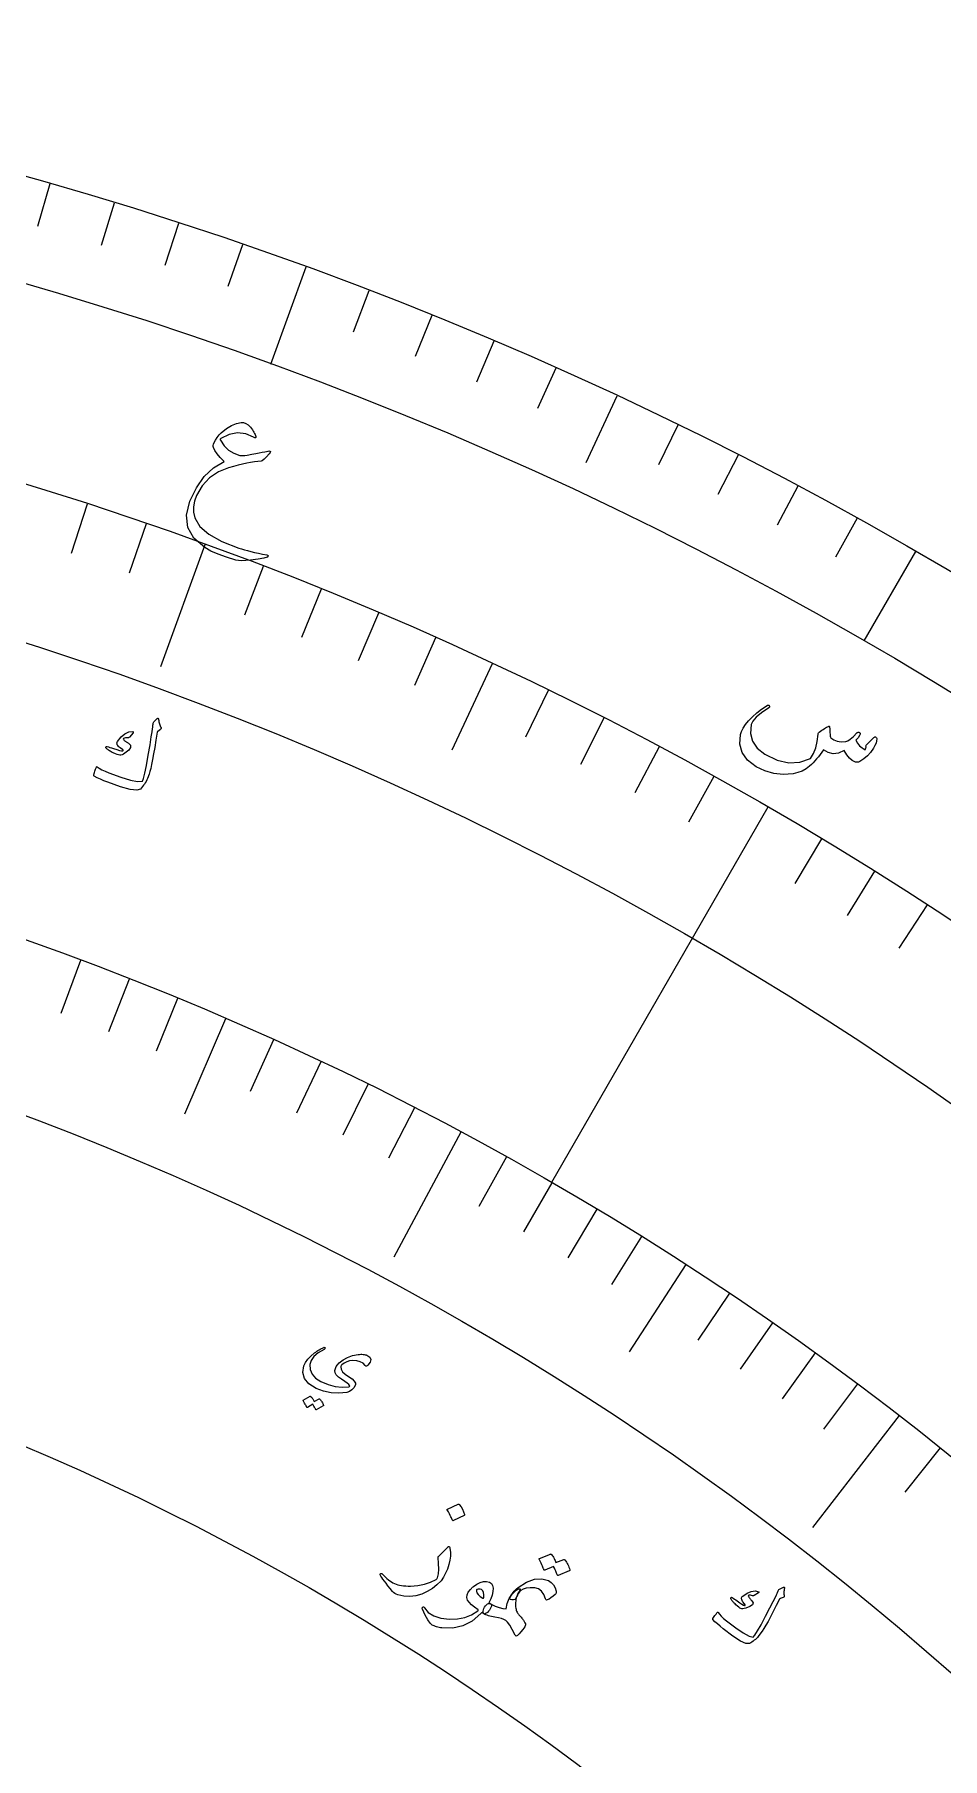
# Model space of a CAD drawing. Header units: millimetres. Extents: x -45 to 45, y -45 to 73.
# Drawn here: x 11.98 to 22.36, y 24.4 to 44.1 of the extents above; entities that cross this region are included whole.
import ezdxf

# ---------------------------------------------------------------- set-up
doc = ezdxf.new("R2010")
doc.units = ezdxf.units.MM
for name, color, linetype in [('ENGRAVE', 7, 'Continuous'), ('ENGRAVE_FINE', 8, 'Continuous'), ('TEXT', 5, 'Continuous')]:
    doc.layers.add(name, color=color, linetype=linetype)

msp = doc.modelspace()

# ---------------------------------------------------------------- linework, layer by layer
at = {"layer": 'ENGRAVE'}
for points in [[(15.0831, 41.4404), (14.6791, 40.3304)], [(18.6375, 39.9682), (18.2809, 39.2035)], [(13.9288, 38.269), (13.4209, 36.8735)], [(22.05, 38.1917), (21.4594, 37.1687)], [(17.2111, 36.9094), (16.7509, 35.9224)], [(20.3625, 35.2689), (17.8875, 30.9821)], [(14.1664, 32.8506), (13.6959, 31.7597)], [(16.8517, 31.5574), (16.0886, 30.1284)], [(19.4224, 30.0436), (18.7775, 29.046)], [(21.861, 28.3187), (20.871, 27.0364)]]:
    msp.add_lwpolyline(points, dxfattribs=at)
for radius in [44.1, 44.1, 42.9188, 40.725, 40.725, 38.9925, 35.775, 35.775, 33.885, 30.375, 30.375]:
    msp.add_circle((0, 0), radius, dxfattribs=at)
at = {"layer": 'ENGRAVE_FINE'}
for points in [[(12.1556, 42.3916), (12.0161, 41.905)], [(12.8936, 42.173), (12.7456, 41.6889)], [(13.6276, 41.9416), (13.4712, 41.4601)], [(14.3576, 41.6974), (14.1927, 41.2187)], [(15.804, 41.1709), (15.6226, 40.6983)], [(16.5202, 40.8888), (16.3305, 40.4194)], [(17.2312, 40.5943), (17.0334, 40.1283)], [(17.9371, 40.2874), (17.7312, 39.8249)], [(19.3322, 39.6368), (19.1102, 39.1818)], [(20.021, 39.2934), (19.7911, 38.8423)], [(20.7037, 38.938), (20.466, 38.491)], [(12.5847, 38.7318), (12.4012, 38.1668)], [(13.2588, 38.5062), (13.0654, 37.9446)], [(21.3801, 38.5707), (21.1347, 38.128)], [(14.5945, 38.0201), (14.3817, 37.4655)], [(15.2559, 37.7596), (15.0333, 37.2088)], [(15.9125, 37.4876), (15.6804, 36.9408)], [(16.5643, 37.2041), (16.3227, 36.6615)], [(17.8527, 36.6034), (17.5923, 36.0695)], [(18.4888, 36.2862), (18.2191, 35.757)], [(19.1192, 35.958), (18.8404, 35.4336)], [(19.7439, 35.6189), (19.4559, 35.0994)], [(20.9749, 34.9081), (20.669, 34.399)], [(21.581, 34.5368), (21.2662, 34.033)], [(22.1804, 34.1549), (21.8569, 33.6567)], [(12.5078, 33.5172), (12.2813, 32.9101)], [(13.0643, 33.3043), (12.8276, 32.701)], [(13.6172, 33.0821), (13.3705, 32.4828)], [(14.7117, 32.6101), (14.4453, 32.0194)], [(15.2531, 32.3604), (14.9768, 31.7742)], [(15.7903, 32.1017), (15.5043, 31.5202)], [(16.3232, 31.834), (16.0275, 31.2574)], [(17.3756, 31.272), (17.0608, 30.7056)], [(17.8947, 30.9779), (17.5706, 30.4168)], [(18.409, 30.675), (18.0756, 30.1194)], [(18.9183, 30.3636), (18.5756, 29.8136)], [(19.9213, 29.7152), (19.5604, 29.177)], [(20.4147, 29.3784), (20.0449, 28.8463)], [(20.9025, 29.0333), (20.5239, 28.5075)], [(21.3847, 28.6801), (20.9973, 28.1606)], [(22.3313, 27.9493), (21.9268, 27.4431)]]:
    msp.add_lwpolyline(points, dxfattribs=at)
at = {"layer": 'TEXT'}
for points in [[(14.345, 39.6672), (14.3716, 39.6649), (14.3978, 39.655), (14.4237, 39.6374), (14.4491, 39.6121), (14.4613, 39.5972), (14.4722, 39.5827), (14.4818, 39.5685), (14.4901, 39.5547), (14.4972, 39.5413), (14.5031, 39.5285), (14.5077, 39.5163), (14.5111, 39.5046), (14.5123, 39.4939), (14.5084, 39.4891), (14.4995, 39.49), (14.4855, 39.4967), (14.3956, 39.5364), (14.303, 39.5475), (14.2078, 39.53), (14.1102, 39.4838), (14.1065, 39.4798), (14.1049, 39.4749), (14.1053, 39.4691), (14.1077, 39.4623), (14.1488, 39.4003), (14.1994, 39.3507), (14.2596, 39.3136), (14.3294, 39.2889), (14.3429, 39.2868), (14.3612, 39.2868), (14.3844, 39.2889), (14.4125, 39.2931), (14.4648, 39.3033), (14.5109, 39.3123), (14.551, 39.3201), (14.5849, 39.3265), (14.6128, 39.3318), (14.6346, 39.3358), (14.6503, 39.3387), (14.6598, 39.3403), (14.6723, 39.3397), (14.6772, 39.3343), (14.6744, 39.3242), (14.6639, 39.3093), (14.6313, 39.2722), (14.6049, 39.2454), (14.5847, 39.2289), (14.5707, 39.2226), (14.5337, 39.2193), (14.494, 39.2144), (14.4517, 39.2076), (14.4067, 39.1991), (14.359, 39.1888), (14.3087, 39.1768), (14.2557, 39.163), (14.2001, 39.1473), (14.0833, 39.1006), (13.9832, 39.0324), (13.8998, 38.9428), (13.8329, 38.8319), (13.8086, 38.7672), (13.7972, 38.7031), (13.7987, 38.6395), (13.8131, 38.5765), (13.8699, 38.4786), (13.9727, 38.3884), (14.1212, 38.3057), (14.3155, 38.2298), (14.3465, 38.2203), (14.38, 38.2108), (14.4161, 38.2011), (14.4548, 38.1912), (14.4961, 38.1813), (14.5399, 38.1715), (14.5862, 38.1618), (14.6349, 38.1522), (14.6431, 38.15), (14.6488, 38.1473), (14.6519, 38.144), (14.6525, 38.1402), (14.6393, 38.1277), (14.6009, 38.1156), (14.5374, 38.104), (14.4489, 38.0926), (14.396, 38.088), (14.3508, 38.0867), (14.3133, 38.0888), (14.2834, 38.0942), (14.1761, 38.1252), (14.081, 38.1591), (13.998, 38.1961), (13.927, 38.2363), (13.804, 38.3426), (13.7347, 38.466), (13.7193, 38.6069), (13.7581, 38.7653), (13.8324, 38.9197), (13.9225, 39.0472), (14.0285, 39.1475), (14.1507, 39.2205), (14.1043, 39.2651), (14.0684, 39.3063), (14.0428, 39.3441), (14.0277, 39.3786), (14.0248, 39.3914), (14.0243, 39.4044), (14.0263, 39.4176), (14.0308, 39.431), (14.0488, 39.4649), (14.069, 39.4959), (14.0915, 39.524), (14.1162, 39.549), (14.1747, 39.5963), (14.2323, 39.6318), (14.2891, 39.6554), (14.345, 39.6672)], [(13.4001, 36.2726), (13.4019, 36.2592), (13.4042, 36.2462), (13.407, 36.2338), (13.4103, 36.2218), (13.4142, 36.2103), (13.4186, 36.1992), (13.4237, 36.1886), (13.4294, 36.1784), (13.4311, 36.1732), (13.4304, 36.1681), (13.4274, 36.1632), (13.422, 36.1585), (13.3912, 36.1341), (13.388, 36.1314), (13.3856, 36.129), (13.384, 36.1269), (13.383, 36.1252), (13.369, 36.0338), (13.3556, 35.9513), (13.343, 35.878), (13.3311, 35.8136), (13.32, 35.7584), (13.3096, 35.7124), (13.2999, 35.6755), (13.2909, 35.6479), (13.2718, 35.5966), (13.2648, 35.5806), (13.257, 35.5649), (13.2484, 35.5495), (13.239, 35.5342), (13.2288, 35.5192), (13.2175, 35.5045), (13.2054, 35.49), (13.1923, 35.4759), (13.1517, 35.4627), (13.0762, 35.4715), (12.9659, 35.5019), (12.8204, 35.5537), (12.7756, 35.5716), (12.7346, 35.5893), (12.6973, 35.6068), (12.6638, 35.6241), (12.661, 35.6266), (12.6595, 35.6295), (12.6591, 35.6326), (12.6598, 35.6362), (12.6646, 35.6526), (12.669, 35.6676), (12.6732, 35.681), (12.677, 35.6929), (12.6805, 35.7034), (12.6839, 35.7127), (12.687, 35.7207), (12.6899, 35.7275), (12.6917, 35.7312), (12.6939, 35.7329), (12.6963, 35.7325), (12.6991, 35.7301), (12.721, 35.714), (12.7507, 35.6972), (12.7882, 35.6799), (12.8334, 35.6619), (12.97, 35.6126), (13.0791, 35.58), (13.1608, 35.5645), (13.2153, 35.5663), (13.227, 35.5982), (13.2421, 35.6586), (13.2603, 35.7474), (13.2817, 35.8647), (13.3021, 35.9826), (13.3171, 36.0718), (13.3268, 36.1325), (13.3311, 36.1646), (13.3321, 36.1735), (13.333, 36.1818), (13.3338, 36.1896), (13.3345, 36.1967), (13.3352, 36.2033), (13.3357, 36.2091), (13.3362, 36.2142), (13.3365, 36.2186), (13.3379, 36.228), (13.3407, 36.2365), (13.3449, 36.2439), (13.3506, 36.2504), (13.3856, 36.2828), (13.3883, 36.2848), (13.3907, 36.2859), (13.393, 36.2861), (13.395, 36.2852), (13.397, 36.2829), (13.3985, 36.2801), (13.3996, 36.2766), (13.4001, 36.2726)], [(21.5729, 36.0657), (21.579, 36.0703), (21.5848, 36.0728), (21.5902, 36.0731), (21.5953, 36.0712), (21.6008, 36.067), (21.6045, 36.0619), (21.6066, 36.0559), (21.6069, 36.0491), (21.6044, 36.0269), (21.5972, 36.0019), (21.5851, 35.974), (21.5683, 35.9434), (21.5358, 35.8962), (21.4987, 35.8552), (21.457, 35.8202), (21.4107, 35.7914), (21.3974, 35.7857), (21.3848, 35.7827), (21.3728, 35.7824), (21.3614, 35.7848), (21.3261, 35.803), (21.2929, 35.8308), (21.262, 35.8684), (21.2333, 35.9158), (21.1692, 35.8881), (21.1083, 35.8805), (21.0506, 35.8928), (20.996, 35.9252), (20.9769, 35.8966), (20.9576, 35.8697), (20.9383, 35.8443), (20.9189, 35.8205), (20.8992, 35.7982), (20.8792, 35.7771), (20.859, 35.7572), (20.8384, 35.7386), (20.7974, 35.7071), (20.7525, 35.6823), (20.7035, 35.664), (20.6505, 35.6522), (20.5382, 35.6443), (20.4306, 35.655), (20.3277, 35.6843), (20.2293, 35.7323), (20.1304, 35.8075), (20.0672, 35.8939), (20.0396, 35.9915), (20.0478, 36.1006), (20.0597, 36.1349), (20.0793, 36.1723), (20.1067, 36.2129), (20.1418, 36.2566), (20.1846, 36.3022), (20.2341, 36.3467), (20.2902, 36.3903), (20.3532, 36.4329), (20.3577, 36.4353), (20.3621, 36.4364), (20.3664, 36.436), (20.3707, 36.4343), (20.3745, 36.4317), (20.3774, 36.4287), (20.3793, 36.4253), (20.3803, 36.4215), (20.3799, 36.417), (20.3783, 36.4129), (20.3755, 36.4092), (20.3716, 36.4059), (20.2896, 36.3482), (20.229, 36.297), (20.1897, 36.2522), (20.1717, 36.214), (20.162, 36.1129), (20.1848, 36.0227), (20.2402, 35.9433), (20.3281, 35.8743), (20.4673, 35.8066), (20.6004, 35.7759), (20.728, 35.7823), (20.85, 35.8259), (20.8826, 35.8824), (20.908, 35.9473), (20.9263, 36.0206), (20.9375, 36.1022), (20.9379, 36.1109), (20.9395, 36.1179), (20.9423, 36.1234), (20.9463, 36.1272), (20.963, 36.1385), (20.9787, 36.149), (20.9936, 36.1588), (21.0075, 36.1678), (21.0204, 36.1758), (21.0323, 36.1828), (21.043, 36.1886), (21.0525, 36.1933), (21.0573, 36.1949), (21.0612, 36.1944), (21.0641, 36.1919), (21.066, 36.1873), (21.0667, 36.1844), (21.0674, 36.18), (21.0682, 36.1741), (21.0691, 36.1667), (21.07, 36.158), (21.0705, 36.148), (21.0708, 36.1368), (21.0708, 36.1243), (21.0715, 36.1), (21.0732, 36.0815), (21.076, 36.0691), (21.08, 36.0625), (21.1147, 36.0381), (21.1548, 36.0229), (21.2004, 36.0169), (21.2515, 36.0202), (21.2745, 36.0289), (21.3035, 36.0481), (21.3385, 36.0779), (21.3796, 36.1183), (21.3835, 36.1221), (21.3881, 36.1246), (21.3933, 36.1258), (21.3991, 36.1256), (21.4042, 36.1247), (21.4085, 36.1229), (21.4119, 36.1201), (21.4146, 36.1164), (21.4148, 36.1045), (21.4071, 36.0869), (21.3914, 36.0635), (21.3679, 36.0345), (21.386, 36.0004), (21.4094, 35.971), (21.4384, 35.9465), (21.4727, 35.9267), (21.4784, 35.9372), (21.482, 35.9462), (21.4836, 35.9539), (21.4832, 35.9602), (21.4822, 35.9665), (21.4826, 35.9719), (21.4844, 35.9765), (21.4876, 35.9803)], [(13.1061, 36.1327), (13.108, 36.1317), (13.1094, 36.1303), (13.1104, 36.1284), (13.111, 36.1262), (13.1108, 36.1244), (13.1102, 36.1226), (13.1094, 36.1207), (13.1083, 36.1188), (13.0658, 36.0712), (13.061, 36.0665), (13.0566, 36.0632), (13.0525, 36.0613), (13.0488, 36.0607), (13.0341, 36.0618), (13.021, 36.0609), (13.0095, 36.0582), (12.9995, 36.0536), (12.9966, 36.0503), (12.9972, 36.0455), (13.001, 36.0392), (13.0082, 36.0314), (13.0134, 36.0272), (13.0189, 36.0231), (13.0246, 36.019), (13.0305, 36.015), (13.0367, 36.0111), (13.0433, 36.0071), (13.0503, 36.0032), (13.0577, 35.9992), (13.0805, 35.9784), (13.0808, 35.9525), (13.0587, 35.9215), (13.014, 35.8855), (12.9976, 35.8759), (12.9825, 35.8692), (12.9688, 35.8655), (12.9564, 35.8647), (12.9438, 35.8665), (12.9272, 35.8714), (12.9067, 35.8793), (12.8822, 35.8903), (12.8698, 35.8961), (12.8581, 35.9021), (12.8473, 35.9083), (12.8373, 35.9147), (12.828, 35.9209), (12.8194, 35.927), (12.8114, 35.9328), (12.8041, 35.9384), (12.8, 35.943), (12.7975, 35.9475), (12.7966, 35.9519), (12.7973, 35.9562), (12.7994, 35.9601), (12.8025, 35.9624), (12.8064, 35.963), (12.8113, 35.9619), (12.8263, 35.9577), (12.8434, 35.9525), (12.8623, 35.9466), (12.8832, 35.9398), (12.9222, 35.927), (12.9531, 35.9185), (12.9761, 35.9141), (12.991, 35.914), (12.9931, 35.9147), (12.9946, 35.916), (12.9955, 35.918), (12.9957, 35.9206), (12.9953, 35.9225), (12.9941, 35.9245), (12.9921, 35.9266), (12.9892, 35.9289), (12.9612, 35.9474), (12.9497, 35.9557), (12.9404, 35.9644), (12.9334, 35.9734), (12.9286, 35.9829), (12.9253, 35.9931), (12.9246, 36.0027), (12.9266, 36.0116), (12.9311, 36.02), (12.9718, 36.0724), (13.0146, 36.1087), (13.0593, 36.1288), (13.1061, 36.1327)], [(15.7607, 28.8891), (15.737, 28.9145), (15.7048, 28.9325), (15.6643, 28.943), (15.6154, 28.946), (15.5812, 28.942), (15.5494, 28.9324), (15.52, 28.9173), (15.4929, 28.8965), (15.4887, 28.8916), (15.4855, 28.886), (15.4834, 28.8795), (15.4822, 28.8722), (15.4861, 28.8455), (15.5021, 28.8183), (15.5302, 28.7906), (15.5704, 28.7624), (15.6103, 28.7349), (15.6365, 28.71), (15.6491, 28.6877), (15.6482, 28.668), (15.6313, 28.635), (15.6091, 28.6095), (15.5816, 28.5915), (15.549, 28.5809), (15.4585, 28.5713), (15.3702, 28.5757), (15.2841, 28.5941), (15.2001, 28.6266), (15.117, 28.6783), (15.0661, 28.7386), (15.0475, 28.8077), (15.0612, 28.8856), (15.0791, 28.923), (15.1052, 28.9601), (15.1394, 28.997), (15.1818, 29.0336), (15.1949, 29.0431), (15.2079, 29.052), (15.2209, 29.0604), (15.2338, 29.0683), (15.2467, 29.0757), (15.2598, 29.0825), (15.2729, 29.0889), (15.2862, 29.0948), (15.2926, 29.0967), (15.2974, 29.0963), (15.3003, 29.0938), (15.3015, 29.089), (15.301, 29.0841), (15.2993, 29.0798), (15.2963, 29.0762), (15.2921, 29.0733), (15.2238, 29.0331), (15.1737, 28.9908), (15.1418, 28.9464), (15.128, 28.9001), (15.131, 28.842), (15.1531, 28.7905), (15.1941, 28.7456), (15.2542, 28.7071), (15.3381, 28.6707), (15.4194, 28.6485), (15.4981, 28.6405), (15.5745, 28.6468), (15.5796, 28.6481), (15.5826, 28.6506), (15.5834, 28.6541), (15.5822, 28.6589), (15.5734, 28.6712), (15.5554, 28.6873), (15.528, 28.7073), (15.4914, 28.7311), (15.455, 28.7569), (15.4301, 28.782), (15.4166, 28.8063), (15.4147, 28.83), (15.4205, 28.8534), (15.4306, 28.8759), (15.4451, 28.8973), (15.4639, 28.9177), (15.5088, 28.9535), (15.5596, 28.9815), (15.6161, 29.0015), (15.6785, 29.0135), (15.6945, 29.0157), (15.7096, 29.0169), (15.7238, 29.0171), (15.737, 29.0165), (15.7493, 29.0149), (15.7606, 29.0127), (15.7708, 29.0096), (15.7801, 29.0058), (15.8126, 28.984), (15.8255, 28.9576), (15.8187, 28.9268), (15.7923, 28.8915), (15.7825, 28.8835), (15.774, 28.8804), (15.7667, 28.8823), (15.7607, 28.8891)], [(15.2333, 28.5076), (15.235, 28.5081), (15.2369, 28.5079), (15.239, 28.5071), (15.2413, 28.5056), (15.2482, 28.4976), (15.2547, 28.4895), (15.2607, 28.4812), (15.2662, 28.4726), (15.2713, 28.4638), (15.276, 28.4547), (15.2803, 28.4452), (15.2842, 28.4353), (15.2846, 28.4327), (15.2841, 28.4304), (15.2829, 28.4285), (15.2808, 28.4268), (15.202, 28.3814), (15.2004, 28.3811), (15.1987, 28.382), (15.1969, 28.3841), (15.1951, 28.3874), (15.194, 28.3901), (15.1921, 28.394), (15.1893, 28.3992), (15.1856, 28.4057), (15.181, 28.4135), (15.1755, 28.4228), (15.169, 28.4335), (15.1616, 28.4456), (15.1, 28.4105), (15.0976, 28.4097), (15.0954, 28.4103), (15.0934, 28.4124), (15.0917, 28.416), (15.0902, 28.4192), (15.0877, 28.4239), (15.0843, 28.4303), (15.0799, 28.4384), (15.0744, 28.4482), (15.0678, 28.4598), (15.0599, 28.4731), (15.0509, 28.4882), (15.0503, 28.4903), (15.0504, 28.492), (15.0512, 28.4932), (15.0529, 28.4941), (15.1309, 28.5367), (15.1326, 28.5373), (15.1345, 28.5371), (15.1366, 28.5363), (15.1389, 28.5348), (15.145, 28.5284), (15.1507, 28.5218), (15.1559, 28.5149), (15.1607, 28.5077), (15.1651, 28.5002), (15.1692, 28.4927), (15.1728, 28.4849), (15.1761, 28.477)], [(16.824, 27.3036), (16.8266, 27.3042), (16.8296, 27.3038), (16.8327, 27.3023), (16.8362, 27.2997), (16.8556, 27.2736), (16.872, 27.2462), (16.8856, 27.2174), (16.8962, 27.1872), (16.8967, 27.1834), (16.896, 27.1802), (16.8941, 27.1778), (16.8911, 27.1761), (16.7682, 27.1159), (16.7645, 27.115), (16.7612, 27.1163), (16.7583, 27.1197), (16.7559, 27.1254), (16.7538, 27.1302), (16.7504, 27.1377), (16.7456, 27.1478), (16.7395, 27.1606), (16.7318, 27.176), (16.7225, 27.1943), (16.7115, 27.2153), (16.6988, 27.2392), (16.6974, 27.2428), (16.6973, 27.2455), (16.6985, 27.2475), (16.701, 27.2486)], [(16.7081, 26.8178), (16.7103, 26.8197), (16.7123, 26.821), (16.7142, 26.8217), (16.716, 26.8218), (16.7199, 26.8199), (16.7233, 26.8155), (16.7264, 26.8086), (16.729, 26.7993), (16.7352, 26.7565), (16.7353, 26.7114), (16.7294, 26.6639), (16.7175, 26.6141), (16.7006, 26.5631), (16.6798, 26.5154), (16.6552, 26.471), (16.6268, 26.4299), (16.5805, 26.3814), (16.5283, 26.3397), (16.4702, 26.3048), (16.4063, 26.2767), (16.3389, 26.2571), (16.2709, 26.2492), (16.2025, 26.2529), (16.1334, 26.2682), (16.1161, 26.2743), (16.1002, 26.2828), (16.0859, 26.2937), (16.073, 26.307), (16.0454, 26.3411), (16.0206, 26.3722), (15.9987, 26.4002), (15.9796, 26.4253), (15.9635, 26.4474), (15.9504, 26.4663), (15.9403, 26.4822), (15.9334, 26.495), (15.9323, 26.4983), (15.9319, 26.5013), (15.9321, 26.5038), (15.9329, 26.506), (15.9347, 26.5083), (15.9368, 26.5103), (15.9394, 26.5118), (15.9423, 26.5128), (15.9454, 26.513), (15.9485, 26.5122), (15.9516, 26.5102), (15.9546, 26.5071), (15.973, 26.4879), (15.991, 26.4703), (16.0087, 26.4543), (16.0261, 26.4399), (16.0433, 26.4271), (16.0605, 26.4157), (16.0776, 26.4058), (16.0948, 26.3973), (16.1127, 26.39), (16.132, 26.3837), (16.1527, 26.3785), (16.1748, 26.3743), (16.1983, 26.3712), (16.2234, 26.3692), (16.2499, 26.3685), (16.278, 26.3689), (16.3602, 26.3752), (16.4366, 26.3899), (16.5071, 26.413), (16.5718, 26.4447), (16.5765, 26.4475), (16.5807, 26.4517), (16.5843, 26.4571), (16.5873, 26.4637), (16.5966, 26.5084), (16.6005, 26.562), (16.5992, 26.6244), (16.5926, 26.6958), (16.5929, 26.6999), (16.5936, 26.7032), (16.5948, 26.7059), (16.5964, 26.7078)], [(18.0302, 26.6717), (18.0329, 26.6722), (18.0358, 26.6716), (18.0389, 26.67), (18.0422, 26.6673), (18.0518, 26.654), (18.0606, 26.6405), (18.0687, 26.6269), (18.0761, 26.613), (18.0828, 26.5988), (18.0887, 26.5841), (18.094, 26.569), (18.0987, 26.5534), (18.0989, 26.5494), (18.0979, 26.5461), (18.0957, 26.5433), (18.0922, 26.5412), (17.9654, 26.4873), (17.9629, 26.4872), (17.9604, 26.4889), (17.958, 26.4924), (17.9556, 26.4977), (17.9543, 26.5019), (17.9519, 26.5082), (17.9483, 26.5166), (17.9436, 26.527), (17.9376, 26.5396), (17.9303, 26.5546), (17.9219, 26.5718), (17.9121, 26.5914), (17.813, 26.5497), (17.8092, 26.5489), (17.806, 26.5503), (17.8032, 26.5538), (17.801, 26.5596), (17.7991, 26.5645), (17.7959, 26.5722), (17.7915, 26.5825), (17.7858, 26.5954), (17.7788, 26.6112), (17.7701, 26.6298), (17.7598, 26.6513), (17.748, 26.6756), (17.7472, 26.6789), (17.7476, 26.6814), (17.7491, 26.6831), (17.7517, 26.6841), (17.8769, 26.7344), (17.8796, 26.7349), (17.8825, 26.7343), (17.8856, 26.7327), (17.889, 26.73), (17.8975, 26.7193), (17.9053, 26.7082), (17.9125, 26.6969), (17.9189, 26.6851), (17.9247, 26.6732), (17.9299, 26.661), (17.9345, 26.6487), (17.9385, 26.6361)], [(17.0823, 26.054), (16.9841, 25.9684), (16.8772, 25.9127), (16.7618, 25.8866), (16.6378, 25.8901), (16.6218, 25.8926), (16.6064, 25.8956), (16.5914, 25.899), (16.577, 25.9029), (16.5632, 25.9072), (16.5501, 25.9121), (16.5379, 25.9175), (16.5264, 25.9234), (16.5019, 25.9445), (16.4752, 25.9817), (16.4462, 26.0349), (16.4148, 26.1041), (16.4122, 26.1128), (16.4119, 26.1199), (16.4139, 26.1253), (16.4181, 26.129), (16.4234, 26.1307), (16.4283, 26.1298), (16.433, 26.1264), (16.4375, 26.1205), (16.4817, 26.0668), (16.5443, 26.0272), (16.6254, 26.0016), (16.7251, 25.9898), (16.8147, 25.9926), (16.8987, 26.0096), (16.9769, 26.0409), (17.0494, 26.0865), (17.0507, 26.0889), (17.0512, 26.0912), (17.0509, 26.0934), (17.0498, 26.0953), (17.0079, 26.1263), (16.9741, 26.1555), (16.9484, 26.1831), (16.9308, 26.209), (16.9223, 26.2369), (16.9247, 26.2664), (16.938, 26.2976), (16.9622, 26.3302), (16.9658, 26.3343), (16.9697, 26.3383), (16.9737, 26.3424), (16.978, 26.3463), (16.9825, 26.3504), (16.9874, 26.3546), (16.9925, 26.3589), (16.998, 26.3634), (17.0366, 26.3903), (17.0744, 26.4088), (17.1115, 26.419), (17.1477, 26.4209), (17.1792, 26.4142), (17.2022, 26.399), (17.2167, 26.3753), (17.2226, 26.343), (17.2209, 26.3044), (17.2123, 26.264), (17.1968, 26.2218), (17.1744, 26.1778), (17.1769, 26.1762), (17.1794, 26.1747), (17.1818, 26.1734), (17.1843, 26.1721), (17.1867, 26.1709), (17.1892, 26.1696), (17.1917, 26.1681), (17.1942, 26.1665), (17.2016, 26.1591), (17.2046, 26.1492), (17.2033, 26.1369), (17.1978, 26.1222), (17.1897, 26.1074), (17.1801, 26.0933), (17.1689, 26.08), (17.1563, 26.0675), (17.1438, 26.0573), (17.1333, 26.0511), (17.1247, 26.0489), (17.118, 26.0506), (17.0941, 26.0664), (17.0924, 26.0642), (17.0899, 26.0614), (17.0865, 26.058), (17.0823, 26.054)], [(17.4905, 26.2446), (17.4816, 26.2269), (17.4695, 26.2151), (17.4543, 26.2093), (17.436, 26.2095), (17.4216, 26.2146), (17.4146, 26.2242), (17.4152, 26.2381), (17.4232, 26.2564), (17.442, 26.2837), (17.4624, 26.3086), (17.4846, 26.3313), (17.5085, 26.3517), (17.6047, 26.4127), (17.6944, 26.4462), (17.7775, 26.452), (17.8539, 26.4303), (17.8869, 26.4097), (17.9126, 26.3827), (17.931, 26.3494), (17.9419, 26.3098), (17.9429, 26.2973), (17.9417, 26.2868), (17.9383, 26.2783), (17.9328, 26.2717), (17.9074, 26.2514), (17.8835, 26.2343), (17.8611, 26.2203), (17.8401, 26.2095), (17.8331, 26.2079), (17.8274, 26.2093), (17.8231, 26.2137), (17.8202, 26.2212), (17.8009, 26.2735), (17.7739, 26.3119), (17.7393, 26.3363), (17.6971, 26.3466), (17.6442, 26.3489), (17.6001, 26.3446), (17.565, 26.334), (17.5387, 26.3169), (17.5232, 26.3008), (17.51, 26.2834), (17.4991, 26.2647), (17.4905, 26.2446)], [(17.115, 26.2366), (17.1168, 26.2687), (17.113, 26.2948), (17.1033, 26.3148), (17.0879, 26.3288), (17.0759, 26.3328), (17.0639, 26.3344), (17.052, 26.3337), (17.0402, 26.3307), (17.0354, 26.3281), (17.0323, 26.324), (17.0309, 26.3183), (17.0312, 26.3111), (17.0368, 26.291), (17.0507, 26.2707), (17.0728, 26.2503), (17.1032, 26.2297), (17.1068, 26.2283), (17.11, 26.229), (17.1127, 26.2318), (17.115, 26.2366)], [(17.5062, 26.2818), (17.4954, 26.2623), (17.4871, 26.2373), (17.4812, 26.2067), (17.4779, 26.1706), (17.4778, 26.1565), (17.4783, 26.1428), (17.4795, 26.1296), (17.4814, 26.1169), (17.4839, 26.1047), (17.4871, 26.0929), (17.4909, 26.0816), (17.4954, 26.0708), (17.4978, 26.0664), (17.5013, 26.0611), (17.5058, 26.0551), (17.5113, 26.0482), (17.5179, 26.0404), (17.5254, 26.0316), (17.5338, 26.0218), (17.5432, 26.0111), (17.5506, 26.0024), (17.5573, 25.994), (17.5634, 25.9859), (17.5687, 25.9782), (17.5735, 25.9708), (17.578, 25.9635), (17.582, 25.9563), (17.5858, 25.9492), (17.5911, 25.937), (17.5926, 25.9248), (17.5902, 25.9127), (17.584, 25.9007), (17.5618, 25.8704), (17.5408, 25.8444), (17.521, 25.8225), (17.5026, 25.8049), (17.4943, 25.7985), (17.4871, 25.797), (17.4809, 25.8002), (17.4757, 25.8084), (17.4415, 25.8725), (17.4118, 25.9218), (17.3866, 25.9562), (17.366, 25.9759), (17.3446, 25.9874), (17.3169, 25.9977), (17.2828, 26.0066), (17.2425, 26.0142), (17.2218, 26.0175), (17.2025, 26.0212), (17.1847, 26.0252), (17.1683, 26.0294), (17.1533, 26.0341), (17.1398, 26.0393), (17.1276, 26.0451), (17.1168, 26.0515), (17.1108, 26.0579), (17.1078, 26.0674), (17.108, 26.0798), (17.1112, 26.0952), (17.1172, 26.1122), (17.1248, 26.1278), (17.1341, 26.1421), (17.145, 26.1551), (17.1567, 26.165), (17.1685, 26.1702), (17.1803, 26.1706), (17.1921, 26.1661), (17.2441, 26.1405), (17.2915, 26.1225), (17.3343, 26.1119), (17.3727, 26.1088), (17.3835, 26.1701), (17.4053, 26.2253), (17.4382, 26.2746), (17.4823, 26.3178), (17.5171, 26.3366), (17.5327, 26.3369), (17.5291, 26.3186), (17.5062, 26.2818)], [(20.5498, 26.3434), (20.5477, 26.3312), (20.5462, 26.3193), (20.5452, 26.3078), (20.5447, 26.2965), (20.5448, 26.2854), (20.5456, 26.2746), (20.5471, 26.264), (20.5492, 26.2536), (20.5493, 26.2486), (20.5473, 26.2444), (20.5433, 26.241), (20.5373, 26.2384), (20.5039, 26.2258), (20.5004, 26.2243), (20.4977, 26.2229), (20.4957, 26.2216), (20.4944, 26.2204), (20.457, 26.145), (20.4226, 26.0773), (20.3914, 26.0173), (20.3634, 25.9648), (20.3385, 25.92), (20.3168, 25.883), (20.2982, 25.8538), (20.2828, 25.8324), (20.2521, 25.7932), (20.2416, 25.7813), (20.2305, 25.7699), (20.2188, 25.7589), (20.2065, 25.7483), (20.1934, 25.7381), (20.1796, 25.7284), (20.1651, 25.7193), (20.1499, 25.7106), (20.1111, 25.7104), (20.0481, 25.7389), (19.961, 25.7957), (19.8493, 25.8806), (19.8155, 25.9085), (19.7848, 25.9351), (19.7573, 25.9605), (19.733, 25.9847), (19.7314, 25.9877), (19.7308, 25.9906), (19.7313, 25.9935), (19.7329, 25.9963), (19.7416, 26.0093), (19.7496, 26.021), (19.7569, 26.0315), (19.7635, 26.0407), (19.7694, 26.0489), (19.7749, 26.056), (19.7798, 26.0621), (19.7841, 26.0671), (19.7868, 26.0699), (19.7891, 26.0707), (19.7911, 26.0697), (19.7929, 26.0669), (19.8074, 26.0468), (19.8285, 26.0242), (19.8562, 25.9988), (19.8904, 25.9708), (19.9951, 25.8904), (20.0806, 25.8321), (20.1471, 25.7961), (20.1947, 25.7826), (20.2138, 25.807), (20.2435, 25.8551), (20.2838, 25.927), (20.3347, 26.0227), (20.3849, 26.1191), (20.4225, 26.1923), (20.4477, 26.2422), (20.4603, 26.2689), (20.4636, 26.2763), (20.4666, 26.2833), (20.4695, 26.2897), (20.4721, 26.2957), (20.4745, 26.3012), (20.4766, 26.3061), (20.4784, 26.3104), (20.4799, 26.3142), (20.4836, 26.3219), (20.4884, 26.3285), (20.4941, 26.3337), (20.5009, 26.3377), (20.5401, 26.3561), (20.543, 26.3572), (20.5454, 26.3575), (20.5474, 26.357), (20.5489, 26.3557), (20.55, 26.3531), (20.5506, 26.3502), (20.5505, 26.347), (20.5498, 26.3434)], [(20.2565, 26.3034), (20.2578, 26.302), (20.2587, 26.3004), (20.259, 26.2985), (20.2589, 26.2964), (20.2582, 26.2949), (20.2573, 26.2934), (20.256, 26.2921), (20.2545, 26.2907), (20.2046, 26.2612), (20.1992, 26.2585), (20.1944, 26.2569), (20.1904, 26.2563), (20.187, 26.2568), (20.1745, 26.2618), (20.1629, 26.2647), (20.1522, 26.2655), (20.1422, 26.2643), (20.1389, 26.2622), (20.138, 26.2579), (20.1396, 26.2514), (20.1437, 26.2426), (20.1471, 26.2376), (20.1507, 26.2325), (20.1545, 26.2274), (20.1585, 26.2223), (20.1628, 26.2172), (20.1675, 26.2119), (20.1724, 26.2066), (20.1777, 26.2011), (20.1918, 26.1767), (20.1849, 26.1542), (20.1571, 26.1335), (20.1085, 26.1146), (20.0916, 26.1109), (20.0767, 26.1093), (20.0638, 26.1098), (20.0529, 26.1125), (20.0424, 26.1176), (20.0294, 26.1264), (20.0138, 26.1389), (19.9956, 26.1551), (19.9865, 26.1636), (19.978, 26.1721), (19.9704, 26.1804), (19.9634, 26.1886), (19.9571, 26.1967), (19.9513, 26.2043), (19.946, 26.2115), (19.9412, 26.2184), (19.9389, 26.2235), (19.938, 26.2281), (19.9385, 26.2322), (19.9402, 26.2357), (19.9432, 26.2385), (19.9464, 26.2396), (19.95, 26.239), (19.9539, 26.2368), (19.9658, 26.2289), (19.9791, 26.2198), (19.9939, 26.2094), (20.0102, 26.1977), (20.0404, 26.1759), (20.0649, 26.16), (20.0835, 26.1499), (20.0964, 26.1457), (20.0985, 26.1457), (20.1001, 26.1464), (20.1014, 26.1479), (20.1024, 26.1501), (20.1025, 26.1518), (20.102, 26.1539), (20.1008, 26.1563), (20.099, 26.1591), (20.0798, 26.1828), (20.0721, 26.1932), (20.0665, 26.2033), (20.0629, 26.2131), (20.0613, 26.2226), (20.0613, 26.2323), (20.0634, 26.2408), (20.0675, 26.2481), (20.0737, 26.254), (20.1235, 26.2882), (20.1705, 26.3079), (20.2149, 26.3129), (20.2565, 26.3034)]]:
    msp.add_lwpolyline(points, close=True, dxfattribs=at)

doc.saveas('drawing.dxf')
